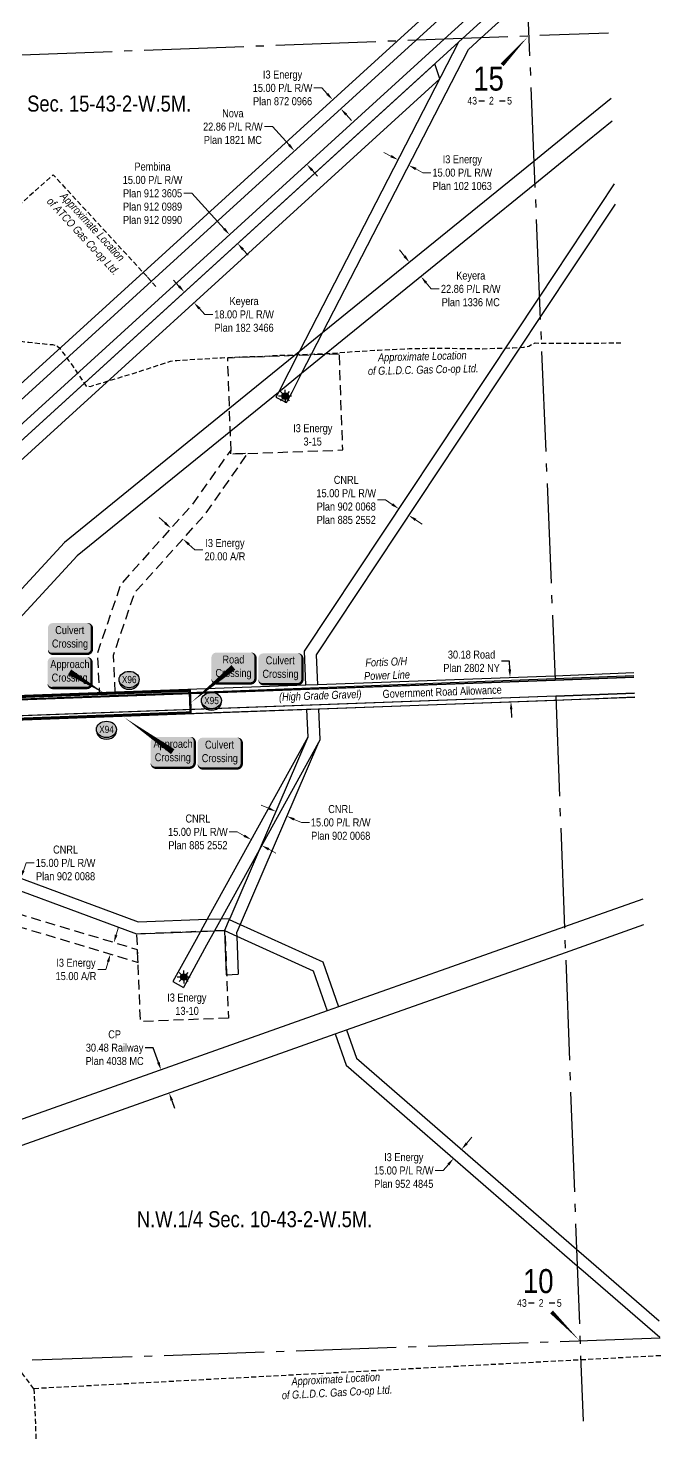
# Model space of a CAD drawing. Extents: x 683901 to 697439, y 5834844 to 5859401.
# Drawn here: x 688053 to 688844, y 5841384 to 5843153 of the extents above; entities that cross this region are included whole.
import ezdxf
from ezdxf.enums import TextEntityAlignment as Align

# ---------------------------------------------------------------- set-up
doc = ezdxf.new("R2010")
doc.units = 0
doc.header["$LTSCALE"] = 5
doc.header["$PDSIZE"] = 0.5
for name, pattern in [('foc-ACCESSROAD', [3.75, 2.5, -1.25]), ('foc-QUARTERLINE', [33, 25, -3, 2, -3]), ('UG_PIPE', [1.875, 1.25, -0.625])]:
    doc.linetypes.add(name, pattern=pattern)
doc.layers.get('Defpoints').update_dxf_attribs({"color": 9})
for name, color, linetype in [('10', 1, 'Continuous'), ('9', 3, 'Continuous'), ('AS-PIPE-UG', 44, 'UG_PIPE'), ('AS-PIPE-UG-T', 44, 'Continuous'), ('AS-POWER', 104, 'foc-POWER'), ('AS-POWER-T', 104, 'Continuous'), ('AS-TELEPHONE', 224, 'foc-TEL'), ('C-SYMBOL', 7, 'Continuous'), ('CG-NOTES', 7, 'Continuous'), ('F-AR', 190, 'foc-ACCESSROAD'), ('F-RW', 190, 'Continuous'), ('F-WS', 190, 'foc-ACCESSROAD'), ('F-WS-S', 190, 'Continuous'), ('L-QSEC', 8, 'foc-QUARTERLINE'), ('L-ROAD-T', 7, 'Continuous'), ('L-SEC', 7, 'Continuous'), ('L-SECLBL', 7, 'Continuous'), ('L-TITLEDB', 4, 'Continuous'), ('L-TITLEDB-T', 4, 'Continuous'), ('P-CROSSINGS', 250, 'Continuous')]:
    doc.layers.add(name, color=color, linetype=linetype)
for name, color, linetype, lineweight in [('F-RW-T', 190, 'Continuous', 9), ('F-WS-T', 190, 'Continuous', 9), ('T-TEXT', 48, 'Continuous', 18)]:
    doc.layers.add(name, color=color, linetype=linetype, lineweight=lineweight)
doc.layers.add('oil_and_gas_wells_pt', color=7, linetype='Continuous', true_color=0xfc3d16)
doc.layers.add('P-PROPOSED-WL4', color=7, linetype='Continuous', true_color=0x5b5bc8)
doc.styles.add('175L', font='ARIALN.TTF', dxfattribs={"height": 20})
doc.styles.add('80', font='ARIALN.TTF', dxfattribs={"height": 10})
doc.styles.add('80CG', font='ARIALN.TTF', dxfattribs={"height": 10})
doc.styles.add('80L', font='ARIALN.TTF', dxfattribs={"height": 10})
doc.styles.add('80LS', font='ARIALNI.TTF', dxfattribs={"height": 10})
doc.styles.add('Crossing', font='ARIALN.TTF', dxfattribs={"height": 10})
doc.styles.add('foc-LtypeFont', font='ARIALN.TTF', dxfattribs={"height": 7.35})
doc.styles.add('SIMPLEX', font='ARIALN.TTF')
doc.linetypes.add('foc-POWER', pattern='A,6,-1,["P",foc-LtypeFont,S=0.2,R=0,X=-0.625,Y=-0.75],-1.24,4', length=12.24)
doc.linetypes.add('foc-TEL', pattern='A,2,-1,["T",foc-LtypeFont,S=0.2,R=0,X=-0.425,Y=-0.75],-1.24,8', length=12.24)
doc.linetypes.add('foc-TEL-NOLINE', pattern='A,0,-2,["T",foc-LtypeFont,S=0.2,R=0,X=-0.425,Y=-0.75],-10.24', length=12.24)
doc.dimstyles.new('Compass 5 000', dxfattribs={"dimscale": 5, "dimtxt": 9, "dimasz": 2, "dimexe": 0.2, "dimexo": 0.0625, "dimgap": 0.5, "dimtad": 0, "dimtih": 1, "dimtoh": 1, "dimzin": 0, "dimdsep": 46, "dimtxsty": '80CG', "dimcen": 0.1, "dimse1": 1, "dimse2": 1, "dimclrd": 256, "dimclrt": 256, "dimaunit": 1, "dimadec": 4, "dimazin": 0, "dimtfac": 0.06, "dimtofl": 0, "dimtmove": 0, "dimatfit": 1, "dimfxl": 0.2, "dimtolj": 1, "dimtzin": 0, "dimlwd": -1, "dimarcsym": 0})

# ---------------------------------------------------------------- blocks, each defined once
blk = doc.blocks.new('L-SECLBL')
at = {"layer": '9', "color": 7}
for p, q in [((-5.1, -27.8), (-12.3, -27.8)), ((20.7, -27.8), (13.5, -27.8))]:
    blk.add_line(p, q, dxfattribs=at)
at = {"layer": '10', "color": 2, "style": 'SIMPLEX'}
blk.add_attdef('SEC', text='', height=30, dxfattribs=at).set_placement((0, 0), align=Align.MIDDLE)
at = {"layer": '10', "color": 5, "style": '80L'}
blk.add_attdef('TWP', text='', height=9.5, dxfattribs=at).set_placement((-14.4, -27.4), align=Align.MIDDLE_RIGHT)
blk.add_attdef('RGE', text='', height=9.5, dxfattribs=at).set_placement((3.6, -27.4), align=Align.MIDDLE_CENTER)
blk.add_attdef('MER', text='', height=9.5, dxfattribs=at).set_placement((23.2, -27.4), align=Align.MIDDLE_LEFT)
blk = doc.blocks.new('*U1053')
h = blk.add_hatch(color=59)
edge = h.paths.add_edge_path()
edge.add_line((-21.5, -20), (21.5, -20))
edge.add_arc((21.5, -14), 6, 270, 360)
edge.add_line((27.5, -14), (27.5, 12.5))
edge.add_arc((21.5, 12.5), 6, 0, 90)
edge.add_line((21.5, 18.5), (-21.5, 18.5))
edge.add_arc((-21.5, 12.5), 6, 90, 180)
edge.add_line((-27.5, 12.5), (-27.5, -14))
edge.add_arc((-21.5, -14), 6, 180, 270)
at = {"color": 1, "flags": 128}
blk.add_lwpolyline([(-60.9, 43.1, 0, 7.5, 0), (0, 0, 0, 0, 0)], format="xyseb", dxfattribs=at)
blk.add_lwpolyline([(-21.5, -20, 3, 3, 0), (21.5, -20, 3, 3, 0.414214), (27.5, -14, 3, 3, 0), (27.5, 12.5, 3, 0, 0.414214), (21.5, 18.5, 0, 0, 0), (-21.5, 18.5, 0, 0, 0.414214), (-27.5, 12.5, 0, 0, 0), (-27.5, -14, 0, 3, 0.414214)], format="xyseb", close=True, dxfattribs=at)
at = {"color": 1, "style": '80'}
blk.add_attdef('ENTER_TEXT_001', (-36, -5), '', height=10, dxfattribs=at)
blk = doc.blocks.new('*U1054')
h = blk.add_hatch(color=254)
edge = h.paths.add_edge_path()
edge.add_line((-21.5, -20), (21.5, -20))
edge.add_arc((21.5, -14), 6, 270, 360)
edge.add_line((27.5, -14), (27.5, 12.5))
edge.add_arc((21.5, 12.5), 6, 0, 90)
edge.add_line((21.5, 18.5), (-21.5, 18.5))
edge.add_arc((-21.5, 12.5), 6, 90, 180)
edge.add_line((-27.5, 12.5), (-27.5, -14))
edge.add_arc((-21.5, -14), 6, 180, 270)
at = {"color": 160, "flags": 128}
blk.add_lwpolyline([(-21.5, -20, 3, 3, 0), (21.5, -20, 3, 3, 0.414214), (27.5, -14, 3, 3, 0), (27.5, 12.5, 3, 0, 0.414214), (21.5, 18.5, 0, 0, 0), (-21.5, 18.5, 0, 0, 0.414214), (-27.5, 12.5, 0, 0, 0), (-27.5, -14, 0, 3, 0.414214)], format="xyseb", close=True, dxfattribs=at)
at = {"color": 160, "style": '80'}
blk.add_attdef('ENTER_TEXT_001', (-26.8, -4.9), '', height=10, dxfattribs=at)
blk = doc.blocks.new('*U1055')
h = blk.add_hatch(color=59)
edge = h.paths.add_edge_path()
edge.add_line((-21.5, -20), (21.5, -20))
edge.add_arc((21.5, -14), 6, 270, 360)
edge.add_line((27.5, -14), (27.5, 12.5))
edge.add_arc((21.5, 12.5), 6, 0, 90)
edge.add_line((21.5, 18.5), (-21.5, 18.5))
edge.add_arc((-21.5, 12.5), 6, 90, 180)
edge.add_line((-27.5, 12.5), (-27.5, -14))
edge.add_arc((-21.5, -14), 6, 180, 270)
at = {"color": 1, "flags": 128}
blk.add_lwpolyline([(-21.5, -20, 3, 3, 0), (21.5, -20, 3, 3, 0.414214), (27.5, -14, 3, 3, 0), (27.5, 12.5, 3, 0, 0.414214), (21.5, 18.5, 0, 0, 0), (-21.5, 18.5, 0, 0, 0.414214), (-27.5, 12.5, 0, 0, 0), (-27.5, -14, 0, 3, 0.414214)], format="xyseb", close=True, dxfattribs=at)
blk.add_lwpolyline([(-53.6, -44.5, 0, 7.5, 0), (0, 0, 0, 0, 0)], format="xyseb", dxfattribs=at)
at = {"color": 1, "style": '80'}
blk.add_attdef('ENTER_TEXT_001', (-36, -5), '', height=10, dxfattribs=at)
blk = doc.blocks.new('*U1056')
h = blk.add_hatch(color=254)
edge = h.paths.add_edge_path()
edge.add_line((-21.5, -20), (21.5, -20))
edge.add_arc((21.5, -14), 6, 270, 360)
edge.add_line((27.5, -14), (27.5, 12.5))
edge.add_arc((21.5, 12.5), 6, 0, 90)
edge.add_line((21.5, 18.5), (-21.5, 18.5))
edge.add_arc((-21.5, 12.5), 6, 90, 180)
edge.add_line((-27.5, 12.5), (-27.5, -14))
edge.add_arc((-21.5, -14), 6, 180, 270)
at = {"color": 160, "flags": 128}
blk.add_lwpolyline([(-21.5, -20, 3, 3, 0), (21.5, -20, 3, 3, 0.414214), (27.5, -14, 3, 3, 0), (27.5, 12.5, 3, 0, 0.414214), (21.5, 18.5, 0, 0, 0), (-21.5, 18.5, 0, 0, 0.414214), (-27.5, 12.5, 0, 0, 0), (-27.5, -14, 0, 3, 0.414214)], format="xyseb", close=True, dxfattribs=at)
at = {"color": 160, "style": '80'}
blk.add_attdef('ENTER_TEXT_001', (-26.8, -4.9), '', height=10, dxfattribs=at)
blk = doc.blocks.new('*U1057')
h = blk.add_hatch(color=59)
edge = h.paths.add_edge_path()
edge.add_line((-21.5, -20), (21.5, -20))
edge.add_arc((21.5, -14), 6, 270, 360)
edge.add_line((27.5, -14), (27.5, 12.5))
edge.add_arc((21.5, 12.5), 6, 0, 90)
edge.add_line((21.5, 18.5), (-21.5, 18.5))
edge.add_arc((-21.5, 12.5), 6, 90, 180)
edge.add_line((-27.5, 12.5), (-27.5, -14))
edge.add_arc((-21.5, -14), 6, 180, 270)
at = {"color": 1, "flags": 128}
blk.add_lwpolyline([(-21.5, -20, 3, 3, 0), (21.5, -20, 3, 3, 0.414214), (27.5, -14, 3, 3, 0), (27.5, 12.5, 3, 0, 0.414214), (21.5, 18.5, 0, 0, 0), (-21.5, 18.5, 0, 0, 0.414214), (-27.5, 12.5, 0, 0, 0), (-27.5, -14, 0, 3, 0.414214)], format="xyseb", close=True, dxfattribs=at)
blk.add_lwpolyline([(44.1, -27.1, 0, 7.5, 0), (0, 0, 0, 0, 0)], format="xyseb", dxfattribs=at)
at = {"color": 1, "style": '80'}
blk.add_attdef('ENTER_TEXT_001', (-36, -5), '', height=10, dxfattribs=at)
blk = doc.blocks.new('*U1058')
h = blk.add_hatch(color=254)
edge = h.paths.add_edge_path()
edge.add_line((-21.5, -20), (21.5, -20))
edge.add_arc((21.5, -14), 6, 270, 360)
edge.add_line((27.5, -14), (27.5, 12.5))
edge.add_arc((21.5, 12.5), 6, 0, 90)
edge.add_line((21.5, 18.5), (-21.5, 18.5))
edge.add_arc((-21.5, 12.5), 6, 90, 180)
edge.add_line((-27.5, 12.5), (-27.5, -14))
edge.add_arc((-21.5, -14), 6, 180, 270)
at = {"color": 160, "flags": 128}
blk.add_lwpolyline([(-21.5, -20, 3, 3, 0), (21.5, -20, 3, 3, 0.414214), (27.5, -14, 3, 3, 0), (27.5, 12.5, 3, 0, 0.414214), (21.5, 18.5, 0, 0, 0), (-21.5, 18.5, 0, 0, 0.414214), (-27.5, 12.5, 0, 0, 0), (-27.5, -14, 0, 3, 0.414214)], format="xyseb", close=True, dxfattribs=at)
at = {"color": 160, "style": '80'}
blk.add_attdef('ENTER_TEXT_001', (-26.8, -4.9), '', height=10, dxfattribs=at)
blk = doc.blocks.new('*D1244')
at = {"layer": 'Defpoints', "color": 0, "transparency": 16777216}
for p in [(688402.7, 5843015), (688386, 5842999.8), (688418, 5842998.1)]:
    blk.add_point(p, dxfattribs=at)
at = {"layer": 'F-RW-T', "transparency": 16777216}
for p, q in [((688358.6, 5843030), (688348.6, 5843030)), ((688379.3, 5843007.2), (688358.6, 5843030)), ((688408.1, 5842975.6), (688414.8, 5842968.2))]:
    blk.add_line(p, q, dxfattribs=at)
for points in [[(688380.5, 5843008.4), (688378.1, 5843006.1), (688386, 5842999.8)], [(688409.3, 5842976.7), (688406.9, 5842974.5), (688401.4, 5842983)]]:
    blk.add_solid(points, dxfattribs=at)
at = {"layer": 'F-RW-T', "transparency": 16777216, "insert": (688309.1, 5843030), "char_height": 10, "attachment_point": 5, "style": '80CG'}
blk.add_mtext('\\A1;Nova\\P22.86 P/L R/W\\PPlan 1821 MC', dxfattribs=at)
blk = doc.blocks.new('*D1245')
at = {"layer": 'Defpoints', "color": 0, "transparency": 16777216}
for p in [(688433.8, 5843063.6), (688424.3, 5843055), (688434.6, 5843043.8)]:
    blk.add_point(p, dxfattribs=at)
at = {"layer": 'F-RW-T', "transparency": 16777216}
for p, q in [((688420.3, 5843078.4), (688410.3, 5843078.4)), ((688427, 5843071), (688420.3, 5843078.4)), ((688450.7, 5843045), (688457.5, 5843037.6))]:
    blk.add_line(p, q, dxfattribs=at)
for points in [[(688428.3, 5843072.1), (688425.8, 5843069.9), (688433.8, 5843063.6)], [(688452, 5843046.1), (688449.5, 5843043.9), (688444, 5843052.4)]]:
    blk.add_solid(points, dxfattribs=at)
at = {"layer": 'F-RW-T', "transparency": 16777216, "insert": (688371.2, 5843078.4), "char_height": 10, "attachment_point": 5, "style": '80CG'}
blk.add_mtext('\\A1;I3 Energy\\P15.00 P/L R/W\\PPlan 872 0966', dxfattribs=at)
blk = doc.blocks.new('*D1246')
at = {"layer": 'Defpoints', "color": 0, "transparency": 16777216}
for p in [(688276.7, 5842869.3), (688315, 5842884), (688286.7, 5842858.3)]:
    blk.add_point(p, dxfattribs=at)
at = {"layer": 'F-RW-T', "transparency": 16777216}
for p, q in [((688257.8, 5842946.7), (688247.8, 5842946.7)), ((688298.1, 5842902.4), (688257.8, 5842946.7)), ((688321.7, 5842876.6), (688328.4, 5842869.2))]:
    blk.add_line(p, q, dxfattribs=at)
for points in [[(688299.4, 5842903.6), (688296.9, 5842901.3), (688304.9, 5842895)], [(688322.9, 5842877.7), (688320.5, 5842875.4), (688315, 5842884)]]:
    blk.add_solid(points, dxfattribs=at)
at = {"layer": 'F-RW-T', "transparency": 16777216, "insert": (688208.7, 5842946.7), "char_height": 10, "attachment_point": 5, "style": '80CG'}
blk.add_mtext('\\A1;Pembina\\P15.00 P/L R/W\\PPlan 912 3605\\PPlan 912 0989\\PPlan 912 0990', dxfattribs=at)
blk = doc.blocks.new('*D1247')
at = {"layer": 'Defpoints', "color": 0, "transparency": 16777216}
for p in [(688250.1, 5842824.9), (688260.5, 5842810.1), (688262.3, 5842811.6)]:
    blk.add_point(p, dxfattribs=at)
at = {"layer": 'F-RW-T', "transparency": 16777216}
for p, q in [((688241.7, 5842830.8), (688234.9, 5842838.1)), ((688267.3, 5842802.7), (688274, 5842795.3)), ((688274, 5842795.3), (688284, 5842795.3))]:
    blk.add_line(p, q, dxfattribs=at)
for points in [[(688242.9, 5842831.9), (688240.4, 5842829.6), (688248.4, 5842823.4)], [(688268.5, 5842803.8), (688266, 5842801.5), (688260.5, 5842810.1)]]:
    blk.add_solid(points, dxfattribs=at)
at = {"layer": 'F-RW-T', "transparency": 16777216, "insert": (688323.1, 5842795.3), "char_height": 10, "attachment_point": 5, "style": '80CG'}
blk.add_mtext('\\A1;Keyera\\P18.00 P/L R/W\\PPlan 182 3466', dxfattribs=at)
blk = doc.blocks.new('*D1253')
at = {"layer": 'Defpoints', "color": 0, "transparency": 16777216}
for p in [(688528.9, 5842981.7), (688508, 5842973.8), (688521.3, 5842966.9)]:
    blk.add_point(p, dxfattribs=at)
at = {"layer": 'F-RW-T', "transparency": 16777216}
for p, q in [((688506.7, 5842993.2), (688497.8, 5842997.7)), ((688537.8, 5842977.1), (688546.7, 5842972.5)), ((688546.7, 5842972.5), (688556.7, 5842972.5))]:
    blk.add_line(p, q, dxfattribs=at)
for points in [[(688507.5, 5842994.6), (688505.9, 5842991.7), (688515.6, 5842988.6)], [(688538.6, 5842978.6), (688537.1, 5842975.6), (688528.9, 5842981.7)]]:
    blk.add_solid(points, dxfattribs=at)
at = {"layer": 'F-RW-T', "transparency": 16777216, "insert": (688595.8, 5842972.5), "char_height": 10, "attachment_point": 5, "style": '80CG'}
blk.add_mtext('\\A1;I3 Energy\\P15.00 P/L R/W\\PPlan 102 1063', dxfattribs=at)
blk = doc.blocks.new('*D1254')
at = {"layer": 'Defpoints', "color": 0, "transparency": 16777216}
for p in [(688515.2, 5842848.6), (688544.2, 5842842.7), (688529.6, 5842830.8)]:
    blk.add_point(p, dxfattribs=at)
at = {"layer": 'F-RW-T', "transparency": 16777216}
for p, q in [((688523.5, 5842868.2), (688517.2, 5842876)), ((688550.5, 5842835), (688556.9, 5842827.2)), ((688556.9, 5842827.2), (688566.9, 5842827.2))]:
    blk.add_line(p, q, dxfattribs=at)
for points in [[(688524.8, 5842869.3), (688522.2, 5842867.2), (688529.8, 5842860.5)], [(688551.8, 5842836), (688549.3, 5842833.9), (688544.2, 5842842.7)]]:
    blk.add_solid(points, dxfattribs=at)
at = {"layer": 'F-RW-T', "transparency": 16777216, "insert": (688606.4, 5842827.2), "char_height": 10, "attachment_point": 5, "style": '80CG'}
blk.add_mtext('\\A1;Keyera\\P22.86 P/L R/W\\PPlan 1336 MC', dxfattribs=at)
blk = doc.blocks.new('*D1256')
at = {"layer": 'Defpoints', "color": 0, "transparency": 16777216}
for p in [(688560.4, 5842618.4), (688572.9, 5842610.1), (688516.6, 5842552.4)]:
    blk.add_point(p, dxfattribs=at)
at = {"layer": 'F-RW-T', "transparency": 16777216}
for p, q in [((688499.9, 5842563.5), (688489.9, 5842563.5)), ((688508.3, 5842558), (688499.9, 5842563.5)), ((688537.4, 5842538.6), (688545.8, 5842533.1))]:
    blk.add_line(p, q, dxfattribs=at)
for points in [[(688509.2, 5842559.3), (688507.3, 5842556.6), (688516.6, 5842552.4)], [(688538.4, 5842540), (688536.5, 5842537.2), (688529.1, 5842544.1)]]:
    blk.add_solid(points, dxfattribs=at)
at = {"layer": 'F-RW-T', "transparency": 16777216, "insert": (688450.8, 5842563.5), "char_height": 10, "attachment_point": 5, "style": '80CG'}
blk.add_mtext('\\A1;CNRL\\P15.00 P/L R/W\\PPlan 902 0068\\PPlan 885 2552', dxfattribs=at)
blk = doc.blocks.new('*D1257')
at = {"layer": 'Defpoints', "color": 0, "transparency": 16777216}
for p in [(688367.1, 5842184.6), (688380.9, 5842178.7), (688376.5, 5842168.3)]:
    blk.add_point(p, dxfattribs=at)
at = {"layer": 'F-RW-T', "transparency": 16777216}
for p, q in [((688353.5, 5842178.1), (688344.3, 5842182.1)), ((688385.7, 5842164.3), (688394.8, 5842160.4)), ((688394.8, 5842160.4), (688404.8, 5842160.4))]:
    blk.add_line(p, q, dxfattribs=at)
for points in [[(688354.2, 5842179.7), (688352.8, 5842176.6), (688362.7, 5842174.2)], [(688386.3, 5842165.8), (688385, 5842162.8), (688376.5, 5842168.3)]]:
    blk.add_solid(points, dxfattribs=at)
at = {"layer": 'F-RW-T', "transparency": 16777216, "insert": (688443.9, 5842160.4), "char_height": 10, "attachment_point": 5, "style": '80CG'}
blk.add_mtext('\\A1;CNRL\\P15.00 P/L R/W\\PPlan 902 0068', dxfattribs=at)
blk = doc.blocks.new('*D1258')
at = {"layer": 'Defpoints', "color": 0, "transparency": 16777216}
for p in [(688336.1, 5842146.5), (688332, 5842139), (688349.3, 5842139.2)]:
    blk.add_point(p, dxfattribs=at)
at = {"layer": 'F-RW-T', "transparency": 16777216}
for p, q in [((688314.5, 5842148.6), (688304.5, 5842148.6)), ((688323.2, 5842143.8), (688314.5, 5842148.6)), ((688353.9, 5842126.9), (688362.7, 5842122.1))]:
    blk.add_line(p, q, dxfattribs=at)
for points in [[(688324, 5842145.3), (688322.4, 5842142.4), (688332, 5842139)], [(688354.7, 5842128.4), (688353.1, 5842125.4), (688345.1, 5842131.7)]]:
    blk.add_solid(points, dxfattribs=at)
at = {"layer": 'F-RW-T', "transparency": 16777216, "insert": (688265.4, 5842148.6), "char_height": 10, "attachment_point": 5, "style": '80CG'}
blk.add_mtext('\\A1;CNRL\\P15.00 P/L R/W\\PPlan 885 2552', dxfattribs=at)
blk = doc.blocks.new('*D1260')
at = {"layer": 'Defpoints', "color": 0, "transparency": 16777216}
for p in [(688038.6, 5842076.6), (688109.5, 5842066.3), (688104.3, 5842052.3)]:
    blk.add_point(p, dxfattribs=at)
at = {"layer": 'F-RW-T', "transparency": 16777216}
for p, q in [((688047.3, 5842100.1), (688050.9, 5842109.8)), ((688050.9, 5842109.8), (688060.9, 5842109.8)), ((688035.1, 5842067.2), (688031.6, 5842057.8))]:
    blk.add_line(p, q, dxfattribs=at)
for points in [[(688045.7, 5842100.6), (688048.8, 5842099.5), (688043.8, 5842090.7)], [(688033.6, 5842067.8), (688036.7, 5842066.6), (688038.6, 5842076.6)]]:
    blk.add_solid(points, dxfattribs=at)
at = {"layer": 'F-RW-T', "transparency": 16777216, "insert": (688100, 5842109.8), "char_height": 10, "attachment_point": 5, "style": '80CG'}
blk.add_mtext('\\A1;CNRL\\P15.00 P/L R/W\\PPlan 902 0088', dxfattribs=at)
blk = doc.blocks.new('*D1273')
at = {"layer": 'Defpoints', "color": 0, "transparency": 16777216}
for p in [(688584.9, 5841740.5), (688585.2, 5841740.3), (688595, 5841751.6)]:
    blk.add_point(p, dxfattribs=at)
at = {"layer": 'F-RW-T', "transparency": 16777216}
for p, q in [((688601.3, 5841759.4), (688607.9, 5841766.9)), ((688571.8, 5841725.4), (688561.8, 5841725.4)), ((688578.4, 5841732.9), (688571.8, 5841725.4))]:
    blk.add_line(p, q, dxfattribs=at)
for points in [[(688600.1, 5841760.5), (688602.6, 5841758.3), (688594.8, 5841751.8)], [(688577.1, 5841734), (688579.6, 5841731.8), (688584.9, 5841740.5)]]:
    blk.add_solid(points, dxfattribs=at)
at = {"layer": 'F-RW-T', "transparency": 16777216, "insert": (688522.7, 5841725.4), "char_height": 10, "attachment_point": 5, "style": '80CG'}
blk.add_mtext('\\A1;I3 Energy\\P15.00 P/L R/W\\PPlan 952 4845', dxfattribs=at)
blk = doc.blocks.new('*D1315')
at = {"layer": 'Defpoints', "color": 0, "transparency": 16777216}
for p in [(688236.8, 5842533.7), (688246.6, 5842514.7), (688251.7, 5842520.3)]:
    blk.add_point(p, dxfattribs=at)
at = {"layer": 'F-RW-T', "transparency": 16777216}
for p, q in [((688224.3, 5842534.8), (688216.9, 5842541.4)), ((688254.1, 5842508), (688261.5, 5842501.3)), ((688261.5, 5842501.3), (688271.5, 5842501.3))]:
    blk.add_line(p, q, dxfattribs=at)
for points in [[(688225.4, 5842536), (688223.2, 5842533.5), (688231.8, 5842528.1)], [(688255.2, 5842509.2), (688253, 5842506.8), (688246.6, 5842514.7)]]:
    blk.add_solid(points, dxfattribs=at)
at = {"layer": 'F-RW-T', "transparency": 16777216, "insert": (688299.2, 5842501.3), "char_height": 10, "attachment_point": 5, "style": '80CG'}
blk.add_mtext('\\A1;I3 Energy\\P20.00 A/R', dxfattribs=at)
blk = doc.blocks.new('*D1316')
at = {"layer": 'Defpoints', "color": 0, "transparency": 16777216}
for p in [(688092.9, 5842030.5), (688088.6, 5842016.1), (688156, 5841995.8)]:
    blk.add_point(p, dxfattribs=at)
at = {"layer": 'F-RW-T', "transparency": 16777216}
for p, q in [((688163.2, 5842019.8), (688166.1, 5842029.4)), ((688153.1, 5841986.3), (688150.3, 5841976.7)), ((688150.3, 5841976.7), (688140.3, 5841976.7))]:
    blk.add_line(p, q, dxfattribs=at)
for points in [[(688161.6, 5842020.3), (688164.8, 5842019.3), (688160.4, 5842010.2)], [(688151.6, 5841986.7), (688154.7, 5841985.8), (688156, 5841995.8)]]:
    blk.add_solid(points, dxfattribs=at)
at = {"layer": 'F-RW-T', "transparency": 16777216, "insert": (688113, 5841976.7), "char_height": 10, "attachment_point": 5, "style": '80CG'}
blk.add_mtext('\\A1;I3 Energy\\P15.00 A/R', dxfattribs=at)
blk = doc.blocks.new('*D1135')
at = {"layer": 'Defpoints', "color": 0, "transparency": 16777216}
for p in [(688655.5, 5842341.8), (688242.7, 5842326.3), (688243.8, 5842296.2)]:
    blk.add_point(p, dxfattribs=at)
at = {"layer": 'L-TITLEDB-T', "transparency": 16777216}
for p, q in [((688654.7, 5842361.8), (688644.7, 5842361.8)), ((688655.1, 5842351.8), (688654.7, 5842361.8)), ((688657, 5842301.7), (688657.3, 5842291.7))]:
    blk.add_line(p, q, dxfattribs=at)
for points in [[(688656.8, 5842351.8), (688653.4, 5842351.7), (688655.5, 5842341.8)], [(688658.6, 5842301.8), (688655.3, 5842301.6), (688656.6, 5842311.7)]]:
    blk.add_solid(points, dxfattribs=at)
at = {"layer": 'L-TITLEDB-T', "transparency": 16777216, "insert": (688607.4, 5842361.8), "char_height": 10, "attachment_point": 5, "style": '80CG'}
blk.add_mtext('\\A1;30.18 Road\\PPlan 2802 NY', dxfattribs=at)
blk = doc.blocks.new('*D1137')
at = {"layer": 'Defpoints', "color": 0, "transparency": 16777216}
for p in [(688219.3, 5841851.1), (688241.4, 5841859), (688251.6, 5841830.2)]:
    blk.add_point(p, dxfattribs=at)
at = {"layer": 'L-TITLEDB-T', "transparency": 16777216}
for p, q in [((688209.5, 5841878.9), (688199.5, 5841878.9)), ((688216, 5841860.6), (688209.5, 5841878.9)), ((688232.9, 5841813), (688236.2, 5841803.5))]:
    blk.add_line(p, q, dxfattribs=at)
for points in [[(688217.6, 5841861.1), (688214.4, 5841860), (688219.3, 5841851.1)], [(688234.4, 5841813.5), (688231.3, 5841812.4), (688229.5, 5841822.4)]]:
    blk.add_solid(points, dxfattribs=at)
at = {"layer": 'L-TITLEDB-T', "transparency": 16777216, "insert": (688161.3, 5841878.9), "char_height": 10, "attachment_point": 5, "style": '80CG'}
blk.add_mtext('\\A1;CP\\P30.48 Railway\\PPlan 4038 MC', dxfattribs=at)
blk = doc.blocks.new('xing2')
h = blk.add_hatch(color=50)
h.dxf.hatch_style = 1
edge = h.paths.add_edge_path()
edge.add_ellipse((0, 0), major_axis=(-12.5, 0), ratio=0.816297, start_angle=0, end_angle=360)
h = blk.add_hatch(color=250)
h.dxf.hatch_style = 1
edge = h.paths.add_edge_path()
edge.add_ellipse((0, -2), major_axis=(-12.5, 0), ratio=0.816297, start_angle=0, end_angle=180)
edge.add_line((12.5, -2), (12.5, 0))
edge.add_ellipse((0, 0), major_axis=(-12.5, 0), ratio=0.816297, start_angle=0, end_angle=180, ccw=False)
edge.add_line((-12.5, 0), (-12.5, -2))
at = {"color": 250}
blk.add_ellipse((0, 0), major_axis=(-12.5, 0), ratio=0.816297, dxfattribs=at)
blk.add_ellipse((0, -2), major_axis=(-12.5, 0), ratio=0.816297, start_param=0, end_param=3.141593, dxfattribs=at)
at = {"color": 250, "style": 'Crossing'}
blk.add_attdef('CROSSING', text='', height=9, dxfattribs=at).set_placement((0.1, 0), align=Align.MIDDLE_CENTER)
at = {"color": 250, "style": 'Crossing', "flags": 1}
for tag, p in [('OWNER', (0.1, -12.5)), ('DESCRIPTION', (0.1, -25.8)), ('LOCATION', (0.1, -39.3)), ('DWG_REF', (0.1, -52.8))]:
    blk.add_attdef(tag, text='', height=9, dxfattribs=at).set_placement(p, align=Align.MIDDLE_CENTER)
blk = doc.blocks.new('GAS')
h = blk.add_hatch(color=255)
h.dxf.hatch_style = 1
edge = h.paths.add_edge_path()
edge.add_arc((0, 0), 0.9, 0, 360)
for p, q in [((-0.81, 0), (-1.62, 0)), ((-0.57, 0.57), (-1.14, 1.14)), ((0, 0.81), (0, 1.62)), ((0.57, 0.57), (1.14, 1.14)), ((1.62, 0), (0.81, 0)), ((-0.57, -0.57), (-1.14, -1.14)), ((0, -0.81), (0, -1.62)), ((1.14, -1.14), (0.57, -0.57))]:
    blk.add_line(p, q)
blk.add_circle((0, 0), 0.8)

msp = doc.modelspace()

# ---------------------------------------------------------------- linework, layer by layer
at = {"layer": 'AS-PIPE-UG', "flags": 128}
for points in [[(688201.783, 5842842.547), (688084.653, 5842969.814), (688007.968, 5842901.691), (687929.089, 5843027.613), (687955.142, 5843109.374)], [(688213.022, 5842830.386), (688201.783, 5842842.547)], [(687876.998, 5842784.662), (687877.14, 5842784.659), (687883.507, 5842784.599), (687885.399, 5842784.804), (687888.128, 5842786.075), (687895.675, 5842787.621), (687900.903, 5842787.437), (687906.324, 5842786.403), (687934.632, 5842781.345), (687948.914, 5842778.636), (687964.241, 5842775.443), (687979.051, 5842772.522), (687986.5, 5842771.144), (687993.819, 5842770.04), (688009.686, 5842767.678), (688032.02, 5842764.028), (688046.502, 5842761.622), (688054.119, 5842760.471), (688061.395, 5842759.863), (688076.673, 5842758.253), (688083.878, 5842757.655), (688089.427, 5842755.871), (688092.313, 5842753.399), (688096.278, 5842748.215), (688099.843, 5842743.465), (688103.869, 5842737.945), (688108.066, 5842732.058), (688112.221, 5842725.756), (688125.951, 5842705.524), (688131.078, 5842705.472), (688188.134, 5842722.794), (688202.469, 5842727.414), (688231.299, 5842737.03), (688239.149, 5842737.822), (688294.866, 5842741.29), (688317.569, 5842742.294), (688332.457, 5842742.633), (688347.188, 5842743.212), (688362.415, 5842744.056), (688392.186, 5842745.127), (688429.734, 5842746.602), (688460.333, 5842748.998), (688490.77, 5842750.834), (688513.86, 5842751.982), (688529.301, 5842752.595), (688544.493, 5842752.81), (688559.69, 5842753.208), (688575.187, 5842753.149), (688590.966, 5842752.941), (688606.055, 5842752.587), (688621.274, 5842752.547), (688636.537, 5842753.135), (688658.884, 5842753.472), (688672.943, 5842754.593), (688679.188, 5842755.478), (688683.341, 5842758.481), (688686.934, 5842759.794), (688693.428, 5842759.305), (688699.837, 5842759.267), (688715.293, 5842759.299), (688731.096, 5842759.263), (688747.036, 5842759.273), (688762.852, 5842759.445), (688778.769, 5842759.706), (688793.98, 5842759.713)], [(688060.415, 5841452.729), (688020.973, 5841505.261)], [(688843.777, 5841493.953), (688060.415, 5841452.729)], [(688060.415, 5841452.729), (688063.112, 5841388.296)]]:
    msp.add_lwpolyline(points, dxfattribs=at)
at = {"layer": 'AS-POWER', "flags": 128}
msp.add_lwpolyline([(687937.141, 5842311.19), (687957.946, 5842311.78), (688810.336, 5842343.975)], dxfattribs=at)
at = {"layer": 'AS-TELEPHONE', "linetype": 'foc-TEL-NOLINE', "flags": 128}
msp.add_lwpolyline([(686975.795, 5842253.488), (687076.063, 5842252.329), (687900.345, 5842283.337), (688811.404, 5842316.815)], dxfattribs=at)
at = {"layer": 'F-AR', "flags": 128}
msp.add_lwpolyline([(688162.111, 5842323.301), (688159.942, 5842369.37), (688186.542, 5842447.918), (688274.178, 5842545.301), (688327.842, 5842621.635), (688306.536, 5842620.867), (688306.357, 5842625.849), (688258.508, 5842557.787), (688168.92, 5842458.235), (688139.787, 5842372.205), (688142.123, 5842322.564)], dxfattribs=at)
msp.add_lwpolyline([(687913.602, 5842068.847), (688190.609, 5841985.43), (688189.97, 5842001.288), (687912.996, 5842084.695)], close=True, dxfattribs=at)
at = {"layer": 'F-RW', "flags": 128}
for points in [[(688514.366, 5843136.972), (688587.522, 5843203.615)], [(688537.622, 5843137.836), (688597.645, 5843192.513)], [(688619.404, 5843141.034), (688676.594, 5843193.066)], [(688573.022, 5843139.191), (688612.983, 5843175.648)], [(688596.279, 5843140.144), (688623.022, 5843164.604)], [(687896.213, 5842522.953), (688573.022, 5843139.191)], [(687896.965, 5842503.336), (688591.223, 5843135.54)], [(687912.34, 5842588.925), (688514.366, 5843136.972)], [(687918.38, 5842574.129), (688537.622, 5843137.836)], [(688591.223, 5843135.54), (688392.043, 5842748.562)], [(688591.223, 5843135.54), (688596.279, 5843140.144)], [(688603.534, 5843126.595), (688619.404, 5843141.034)], [(688421.082, 5842772.15), (688603.534, 5843126.595)], [(687897.866, 5842479.812), (688567.639, 5843089.719), (688561.641, 5843108.602), (687896.965, 5842503.336)], [(688781.956, 5843065.321), (688737.839, 5843029.446)], [(688737.839, 5843029.446), (688685.093, 5842986.603)], [(688783.079, 5843036.79), (688752.166, 5843011.688)], [(688752.166, 5843011.688), (688686.287, 5842958.092)], [(688685.093, 5842986.603), (688421.082, 5842772.15)], [(688686.287, 5842958.092), (688395.008, 5842721.498)], [(688692.166, 5842817.058), (688786.151, 5842958.702)], [(688693.225, 5842791.48), (688787.158, 5842933.107)], [(688398.455, 5842374.337), (688692.166, 5842817.058)], [(688413.635, 5842370.066), (688693.225, 5842791.48)], [(688421.082, 5842772.15), (688392.043, 5842748.562)], [(688395.008, 5842721.498), (688421.082, 5842772.15)], [(688392.043, 5842748.562), (688098.704, 5842510.288)], [(688392.043, 5842748.562), (688365.975, 5842697.915)], [(688395.008, 5842721.498), (688365.975, 5842697.915)], [(688383.008, 5842698.189), (688395.008, 5842721.498)], [(688365.975, 5842697.915), (688114.402, 5842493.574)], [(688365.975, 5842697.915), (688362.938, 5842692.015)], [(688362.938, 5842692.015), (688376.322, 5842685.197)], [(688376.322, 5842685.197), (688383.008, 5842698.189)], [(688098.704, 5842510.288), (687952.903, 5842352.315)], [(688114.402, 5842493.574), (687968.989, 5842336.004)], [(688400.098, 5842332.069), (688398.455, 5842374.337)], [(688415.089, 5842332.617), (688413.635, 5842370.066)], [(688416.273, 5842302.162), (688417.707, 5842264.166)], [(688401.281, 5842301.613), (688402.589, 5842266.999)], [(688402.589, 5842266.999), (688277.114, 5842039.464)], [(688402.589, 5842266.999), (688341.894, 5842125.854)], [(688416.085, 5842260.393), (688318.253, 5842032.884)], [(688416.085, 5842260.393), (688341.894, 5842125.854)], [(688417.737, 5842263.389), (688416.085, 5842260.393)], [(688417.707, 5842264.166), (688417.737, 5842263.389)], [(688341.894, 5842125.854), (688294.632, 5842040.15)], [(688341.894, 5842125.854), (688305.218, 5842040.565)], [(687963.758, 5842120.316), (688190.851, 5842036.222)], [(687961.343, 5842105.201), (688188.453, 5842021.11)], [(688190.851, 5842036.222), (688277.114, 5842039.464)], [(688277.114, 5842039.464), (688268.653, 5842024.121)], [(688277.114, 5842039.464), (688294.632, 5842040.15)], [(688294.632, 5842040.15), (688286.172, 5842024.806)], [(688294.632, 5842040.15), (688305.218, 5842040.565)], [(688304.576, 5842039.072), (688298.652, 5842025.296)], [(688305.218, 5842040.565), (688304.576, 5842039.072)], [(688304.576, 5842039.072), (688318.253, 5842032.884)], [(688188.453, 5842021.11), (688268.653, 5842024.121)], [(688268.653, 5842024.121), (688263.184, 5842014.202)], [(688268.653, 5842024.121), (688286.172, 5842024.806)], [(688286.172, 5842024.806), (688276.324, 5842006.949)], [(688286.172, 5842024.806), (688298.652, 5842025.296)], [(688298.652, 5842025.296), (688300.768, 5841970.158)], [(688298.652, 5842025.296), (688313.93, 5842018.384)], [(688318.253, 5842032.884), (688313.774, 5842022.469)], [(688313.774, 5842022.469), (688313.93, 5842018.384)], [(688318.253, 5842032.884), (688421.671, 5841986.105)], [(688263.184, 5842014.202), (688234.174, 5841961.492)], [(688276.324, 5842006.949), (688247.316, 5841954.245)], [(688313.93, 5842018.384), (688315.759, 5841970.716)], [(688313.93, 5842018.384), (688409.62, 5841975.099)], [(688421.671, 5841986.105), (688441.229, 5841929.872)], [(688300.768, 5841970.158), (688315.759, 5841970.716)], [(688409.62, 5841975.099), (688427.093, 5841924.863)], [(688234.174, 5841961.492), (688247.316, 5841954.245)], [(688437.11, 5841896.064), (688450.697, 5841856.998)], [(688451.245, 5841901.075), (688463.552, 5841865.691)], [(688463.552, 5841865.691), (688738.663, 5841626.941)], [(688450.697, 5841856.998), (688739.435, 5841606.417)], [(688738.663, 5841626.941), (688756.678, 5841611.313)], [(688739.435, 5841606.417), (688746.865, 5841599.972)], [(688746.865, 5841599.972), (688842.865, 5841517.149)], [(688756.678, 5841611.313), (688842.058, 5841537.657)]]:
    msp.add_lwpolyline(points, dxfattribs=at)
at = {"layer": 'F-WS', "flags": 128}
for points in [[(688442.123, 5842745.832), (688302.214, 5842740.79), (688306.536, 5842620.867), (688327.842, 5842621.635), (688446.445, 5842625.91)], [(688303.5, 5841915.909), (688193.589, 5841911.48), (688190.609, 5841985.43), (688189.16, 5842021.391), (688299.07, 5842025.82)]]:
    msp.add_lwpolyline(points, close=True, dxfattribs=at)
at = {"layer": 'L-QSEC', "flags": 128}
for points in [[(688674.736, 5843243.623), (688711.777, 5842338.247)], [(687868.313, 5843113.139), (688778.724, 5843147.473)], [(688712.599, 5842318.148), (688746.778, 5841412.093)], [(688842.92, 5841515.747), (687930.952, 5841483.759)]]:
    msp.add_lwpolyline(points, dxfattribs=at)
at = {"layer": 'L-SEC', "flags": 128}
for points in [[(688711.777, 5842338.247), (688305.578, 5842323.318), (687899.38, 5842308.391)], [(688810.41, 5842342.083), (688711.777, 5842338.247)], [(688712.599, 5842318.148), (688811.201, 5842321.984)], [(688712.599, 5842318.148), (688306.378, 5842303.219), (688306.378, 5842303.219), (687900.155, 5842288.29)]]:
    msp.add_lwpolyline(points, dxfattribs=at)
at = {"layer": 'L-SECLBL', "flags": 128}
for points in [[(688678.823, 5843143.706, 0, 5, 0), (688645.605, 5843107.317, 0, 0, 0)], [(688743, 5841512.242, 0, 5, 0), (688707.327, 5841548.716, 0, 0, 0)]]:
    msp.add_lwpolyline(points, format="xyseb", dxfattribs=at)
at = {"layer": 'L-TITLEDB', "flags": 128}
for points in [[(688810.206, 5842347.273), (688711.57, 5842343.426)], [(688711.781, 5842338.249), (688810.41, 5842342.095)], [(688400.098, 5842332.069), (687946.022, 5842315.339)], [(688415.089, 5842332.617), (688400.098, 5842332.069)], [(688811.2, 5842321.992), (688712.599, 5842318.148)], [(688416.273, 5842302.162), (688401.281, 5842301.613)], [(688811.404, 5842316.815), (688712.794, 5842312.971)], [(688285.224, 5842297.367), (687910.645, 5842283.51)], [(688401.281, 5842301.613), (688285.224, 5842297.367)], [(688821.324, 5842064.66), (688723.491, 5842029.845)], [(688723.491, 5842029.845), (688441.229, 5841929.872)], [(688724.697, 5841997.923), (688822.58, 5842032.757)], [(688451.245, 5841901.075), (688724.697, 5841997.923)], [(688427.093, 5841924.863), (687925.918, 5841747.007)], [(688441.229, 5841929.872), (688427.093, 5841924.863)], [(687927.14, 5841715.086), (688437.11, 5841896.064)], [(688437.11, 5841896.064), (688451.245, 5841901.075)]]:
    msp.add_lwpolyline(points, dxfattribs=at)
at = {"layer": 'oil_and_gas_wells_pt'}
for p in [(688374.361, 5842693.139), (688247.736, 5841967.241)]:
    msp.add_point(p, dxfattribs=at)
at = {"layer": 'P-PROPOSED-WL4', "flags": 128}
msp.add_lwpolyline([(687783.093, 5844720.962, 3, 3, 0), (687800.936, 5844254.597, 3, 3, 0), (687800.936, 5844254.597, 3, 3, 0), (687813.834, 5843916.797, 3, 3, 0), (687844.662, 5843112.248, 3, 3, 0), (687859.208, 5842734.707, 3, 3, 0), (687886.484, 5842735.758, 3, 3, 0), (687902.784, 5842312.222, 3, 3, 0), (688255.28, 5842325.232, 3, 3, 0), (688256.295, 5842297.798, 3, 3, 0), (687903.834, 5842284.756, 3, 3, 0), (687924.419, 5841746.95, 3, 3, 0), (687925.641, 5841715.029, 3, 3, 0), (687925.894, 5841708.426, 3, 3, 0), (687898.727, 5841707.388, 3, 3, 0), (687907.319, 5841482.919, 3, 3, 0), (687938.689, 5840672.056, 3, 3, 0), (687971.124, 5839870.922, 3, 3, 0)], format="xyseb", dxfattribs=at)

# ---------------------------------------------------------------- block references
at = {"layer": 'CG-NOTES'}
ref = msp.add_blockref('*U1058', (688105.444, 5842391.053), dxfattribs=dict(at, xscale=1.000131017163248, yscale=1.000131017163248, zscale=1.000131017163248))
ref.add_attrib('ENTER_TEXT_001', 'Culvert', (688087.062, 5842395.857), dxfattribs={"layer": '0', "color": 160, "height": 10.0013, "style": '80'})
ref.add_attrib('ENTER_TEXT_002', 'Crossing', (688082.965, 5842379.01), dxfattribs={"layer": '0', "color": 160, "height": 10.0013, "style": '80'})
ref = msp.add_blockref('*U1055', (688309.788, 5842354.197), dxfattribs=dict(at, xscale=0.999081924950458, yscale=0.999081924950458, zscale=0.999081924950458))
ref.add_attrib('ENTER_TEXT_001', 'Road', (688296.09, 5842359.084), dxfattribs={"layer": '0', "color": 1, "height": 9.9908, "style": '80'})
ref.add_attrib('ENTER_TEXT_002', 'Crossing', (688287.333, 5842342.256), dxfattribs={"layer": '0', "color": 1, "height": 9.9908, "style": '80'})
ref = msp.add_blockref('*U1057', (688105.042, 5842348.436), dxfattribs=dict(at, xscale=0.999081924950458, yscale=0.999081924950458, zscale=0.999081924950458))
ref.add_attrib('ENTER_TEXT_001', 'Approach', (688080.941, 5842353.323), dxfattribs={"layer": '0', "color": 1, "height": 9.9908, "style": '80'})
ref.add_attrib('ENTER_TEXT_002', 'Crossing', (688082.587, 5842336.495), dxfattribs={"layer": '0', "color": 1, "height": 9.9908, "style": '80'})
ref = msp.add_blockref('*U1053', (688233.93, 5842248.83), dxfattribs=dict(at, xscale=0.999081924950458, yscale=0.999081924950458, zscale=0.999081924950458))
ref.add_attrib('ENTER_TEXT_001', 'Approach', (688209.828, 5842253.718), dxfattribs={"layer": '0', "color": 1, "height": 9.9908, "style": '80'})
ref.add_attrib('ENTER_TEXT_002', 'Crossing', (688211.474, 5842236.889), dxfattribs={"layer": '0', "color": 1, "height": 9.9908, "style": '80'})
ref = msp.add_blockref('*U1054', (688292.659, 5842247.861), dxfattribs=dict(at, xscale=1.000131017163248, yscale=1.000131017163248, zscale=1.000131017163248))
ref.add_attrib('ENTER_TEXT_001', 'Culvert', (688274.277, 5842252.665), dxfattribs={"layer": '0', "color": 160, "height": 10.0013, "style": '80'})
ref.add_attrib('ENTER_TEXT_002', 'Crossing', (688270.18, 5842235.819), dxfattribs={"layer": '0', "color": 160, "height": 10.0013, "style": '80'})
at = {"layer": 'F-WS-S', "xscale": 5, "yscale": 5, "zscale": 5}
for p in [(688374.361, 5842693.139), (688247.736, 5841967.241)]:
    msp.add_blockref('GAS', p, dxfattribs=at)
at = {"layer": 'L-SECLBL'}
for p, values in [((688628.665, 5843089.847), {'SEC': '15', 'TWP': '43', 'RGE': '2', 'MER': '5'}), ((688690.797, 5841587.244), {'SEC': '10', 'TWP': '43', 'RGE': '2', 'MER': '5'})]:
    msp.add_blockref('L-SECLBL', p, dxfattribs=at).add_auto_attribs(values)
at = {"layer": 'P-CROSSINGS'}
for p, values in [((688179.438, 5842339.059), {'CROSSING': 'X96'}), ((688282.303, 5842312.834), {'CROSSING': 'X95'}), ((688151.084, 5842276.684), {'CROSSING': 'X94'})]:
    msp.add_blockref('xing2', p, dxfattribs=at).add_auto_attribs(values)

# ---------------------------------------------------------------- texts
at = {"layer": 'AS-PIPE-UG-T', "char_height": 10, "attachment_point": 1, "style": '175L'}
for s, insert, rotation in [('\\pi13.307;{\\fArial Narrow|b0|i1|c0|p34;Approximate Location\\P\\pi6.7008;of ATCO Gas Co-op Ltd.}', (688090.914, 5842958.879), 312.624854), ('\\pi13.307;{\\fArial Narrow|b0|i1|c0|p34;Approximate Location\\P\\pi0.32967;of G.L.D.C. Gas Co-op Ltd.}', (688477.023, 5842746.187), 1.501183), ('\\pi13.307;{\\fArial Narrow|b0|i1|c0|p34;Approximate Location\\P\\pi0.32967;of G.L.D.C. Gas Co-op Ltd.}', (688368.82, 5841466.121), 3.012381)]:
    msp.add_mtext_dynamic_manual_height_columns(s, width=137.14638, gutter_width=50, heights=[0], dxfattribs=dict(at, insert=insert, rotation=rotation))
at = {"layer": 'C-SYMBOL', "color": 3, "style": '175L'}
for s, p in [('S.W.1/4 Sec. 15-43-2-W.5M.', (688110.581, 5843042.82)), ('N.W.1/4 Sec. 10-43-2-W.5M.', (688336.16, 5841648.574))]:
    msp.add_text(s, height=20, dxfattribs=at).set_placement(p, align=Align.BOTTOM_CENTER)
at = {"layer": 'F-WS-T', "char_height": 10, "attachment_point": 1, "style": '175L'}
for s, insert in [('\\pi0.5957;I3 Energy\\P\\pi13.522;3-15', (688383.837, 5842658.183)), ('\\pi0.5957;I3 Energy\\P\\pi10.766;13-10', (688226.448, 5841946.621))]:
    msp.add_mtext_dynamic_manual_height_columns(s, width=49.03588, gutter_width=100, heights=[0], dxfattribs=dict(at, insert=insert))

# ---------------------------------------------------------------- dimensions: what is measured, and where the dimension line sits
at = {"layer": 'F-RW-T', "color": 3}
for p1, p2, distance, text, picture, middle in [((688434.582, 5843043.79), (688424.347, 5843054.999), -12.757, 'I3 Energy\\P15.00 P/L R/W\\PPlan 872 0966', '*D1245', (688371.197, 5843078.371)), ((688515.196, 5842848.597), (688529.621, 5842830.838), 18.84, 'Keyera\\P22.86 P/L R/W\\PPlan 1336 MC', '*D1254', (688606.393, 5842827.192)), ((688250.14, 5842824.944), (688262.26, 5842811.635), -2.353, 'Keyera\\P18.00 P/L R/W\\PPlan 182 3466', '*D1247', (688323.071, 5842795.263)), ((688367.147, 5842184.58), (688380.935, 5842178.652), -11.305, 'CNRL\\P15.00 P/L R/W\\PPlan 902 0068', '*D1257', (688443.928, 5842160.365)), ((688349.279, 5842139.246), (688336.136, 5842146.494), 8.574, 'CNRL\\P15.00 P/L R/W\\PPlan 885 2552', '*D1258', (688265.396, 5842148.644)), ((688595.039, 5841751.583), (688585.212, 5841740.26), -0.357, 'I3 Energy\\P15.00 P/L R/W\\PPlan 952 4845', '*D1273', (688522.747, 5841725.389))]:
    dim = msp.add_aligned_dim(p1=p1, p2=p2, distance=distance, text=text, dimstyle='Compass 5 000', dxfattribs=at)
    dim.commit()
    dim.dimension.update_dxf_attribs({"geometry": picture, "text_midpoint": middle})
for base, p1, p2, angle, text, picture, middle in [((688386.036, 5842999.845), (688418.002, 5842998.089), (688402.662, 5843014.961), 132.277573, 'Nova\\P22.86 P/L R/W\\PPlan 1821 MC', '*D1244', (688309.109, 5843029.967)), ((688314.953, 5842883.963), (688276.657, 5842869.349), (688286.742, 5842858.274), 312.321565, 'Pembina\\P15.00 P/L R/W\\PPlan 912 3605\\PPlan 912 0989\\PPlan 912 0990', '*D1246', (688208.747, 5842946.69)), ((688528.947, 5842981.696), (688507.978, 5842973.808), (688521.345, 5842966.928), 332.762671, 'I3 Energy\\P15.00 P/L R/W\\PPlan 102 1063', '*D1253', (688595.815, 5842972.543)), ((688516.602, 5842552.424), (688572.877, 5842610.085), (688560.363, 5842618.387), 146.438816, 'CNRL\\P15.00 P/L R/W\\PPlan 902 0068\\PPlan 885 2552', '*D1256', (688450.85, 5842563.48)), ((688038.586, 5842076.601), (688109.522, 5842066.339), (688104.311, 5842052.265), 249.682147, 'CNRL\\P15.00 P/L R/W\\PPlan 902 0088', '*D1260', (688099.982, 5842109.846))]:
    dim = msp.add_linear_dim(base=base, p1=p1, p2=p2, angle=angle, text=text, dimstyle='Compass 5 000', dxfattribs=at)
    dim.commit()
    dim.dimension.update_dxf_attribs({"geometry": picture, "text_midpoint": middle, "dimtype": 161})
at = {"layer": 'F-RW-T'}
dim = msp.add_aligned_dim(p1=(688236.835, 5842533.704), p2=(688251.702, 5842520.325), distance=-7.578, text='I3 Energy\\P20.00 A/R', dimstyle='Compass 5 000', dxfattribs=at)
dim.commit()
dim.dimension.update_dxf_attribs({"geometry": '*D1315', "text_midpoint": (688299.235, 5842501.314)})
dim = msp.add_linear_dim(base=(688156.029, 5841995.843), p1=(688092.93, 5842030.51), p2=(688088.605, 5842016.147), angle=253.24107, text='I3 Energy\\P15.00 A/R', dimstyle='Compass 5 000', dxfattribs=at)
dim.commit()
dim.dimension.update_dxf_attribs({"geometry": '*D1316', "text_midpoint": (688112.981, 5841976.693), "dimtype": 161})
at = {"layer": 'L-TITLEDB-T'}
dim = msp.add_linear_dim(base=(688219.33, 5841851.133), p1=(688251.603, 5841830.231), p2=(688241.406, 5841858.967), angle=109.538656, text='CP\\P30.48 Railway\\PPlan 4038 MC', dimstyle='Compass 5 000', dxfattribs=at)
dim.commit()
dim.dimension.update_dxf_attribs({"geometry": '*D1137', "text_midpoint": (688161.269, 5841878.932), "dimtype": 161})

# ---------------------------------------------------------------- next in the draw order: texts
at = {"layer": 'L-ROAD-T', "insert": (688570.479, 5842328.713), "char_height": 10, "width": 149.28549, "attachment_point": 2, "rotation": 2.127014, "style": '80L', "bg_fill": 3, "box_fill_scale": 1.1, "bg_fill_color": 256, "bg_fill_transparency": 0}
msp.add_mtext('Government Road Allowance', dxfattribs=at)

# ---------------------------------------------------------------- next in the draw order: linework, layer by layer
at = {"layer": 'L-TITLEDB', "flags": 128}
for points in [[(687904.423, 5842308.598), (688711.781, 5842338.249)], [(688711.57, 5842343.426), (688415.089, 5842332.617)], [(688712.599, 5842318.148), (687905.191, 5842288.491)], [(688712.794, 5842312.971), (688416.273, 5842302.162)]]:
    msp.add_lwpolyline(points, dxfattribs=at)

# ---------------------------------------------------------------- next in the draw order: texts
at = {"layer": 'AS-POWER-T', "insert": (688471.912, 5842364.983), "char_height": 10, "attachment_point": 1, "rotation": 2.173424, "style": '175L'}
msp.add_mtext_dynamic_manual_height_columns('\\pi2.5534;{\\fArial Narrow|b0|i1|c0|p34;Fortis O/H\\P\\pi0.32626;Power Line}', width=57.1191, gutter_width=50, heights=[0], dxfattribs=at)

# ---------------------------------------------------------------- next in the draw order: dimensions: what is measured, and where the dimension line sits
at = {"layer": 'L-TITLEDB-T'}
dim = msp.add_linear_dim(base=(688655.461, 5842341.778), p1=(688243.822, 5842296.172), p2=(688242.691, 5842326.269), angle=92.151714, text='30.18 Road\\PPlan 2802 NY', dimstyle='Compass 5 000', dxfattribs=at)
dim.commit()
dim.dimension.update_dxf_attribs({"geometry": '*D1135', "text_midpoint": (688607.35, 5842361.764), "dimtype": 161})

# ---------------------------------------------------------------- next in the draw order: texts
at = {"layer": 'T-TEXT', "insert": (688418.076, 5842324.152), "char_height": 10, "width": 103.55332, "attachment_point": 2, "rotation": 2.127014, "style": '80LS', "bg_fill": 3, "box_fill_scale": 1.1, "bg_fill_color": 256, "bg_fill_transparency": 0}
msp.add_mtext('(High Grade Gravel)', dxfattribs=at)

# ---------------------------------------------------------------- next in the draw order: block references
at = {"layer": 'CG-NOTES'}
ref = msp.add_blockref('*U1056', (688368.517, 5842353.228), dxfattribs=dict(at, xscale=1.000131017163248, yscale=1.000131017163248, zscale=1.000131017163248))
ref.add_attrib('ENTER_TEXT_001', 'Culvert', (688350.135, 5842358.032), dxfattribs={"layer": '0', "color": 160, "height": 10.0013, "style": '80'})
ref.add_attrib('ENTER_TEXT_002', 'Crossing', (688346.038, 5842341.186), dxfattribs={"layer": '0', "color": 160, "height": 10.0013, "style": '80'})

doc.saveas('drawing.dxf')
